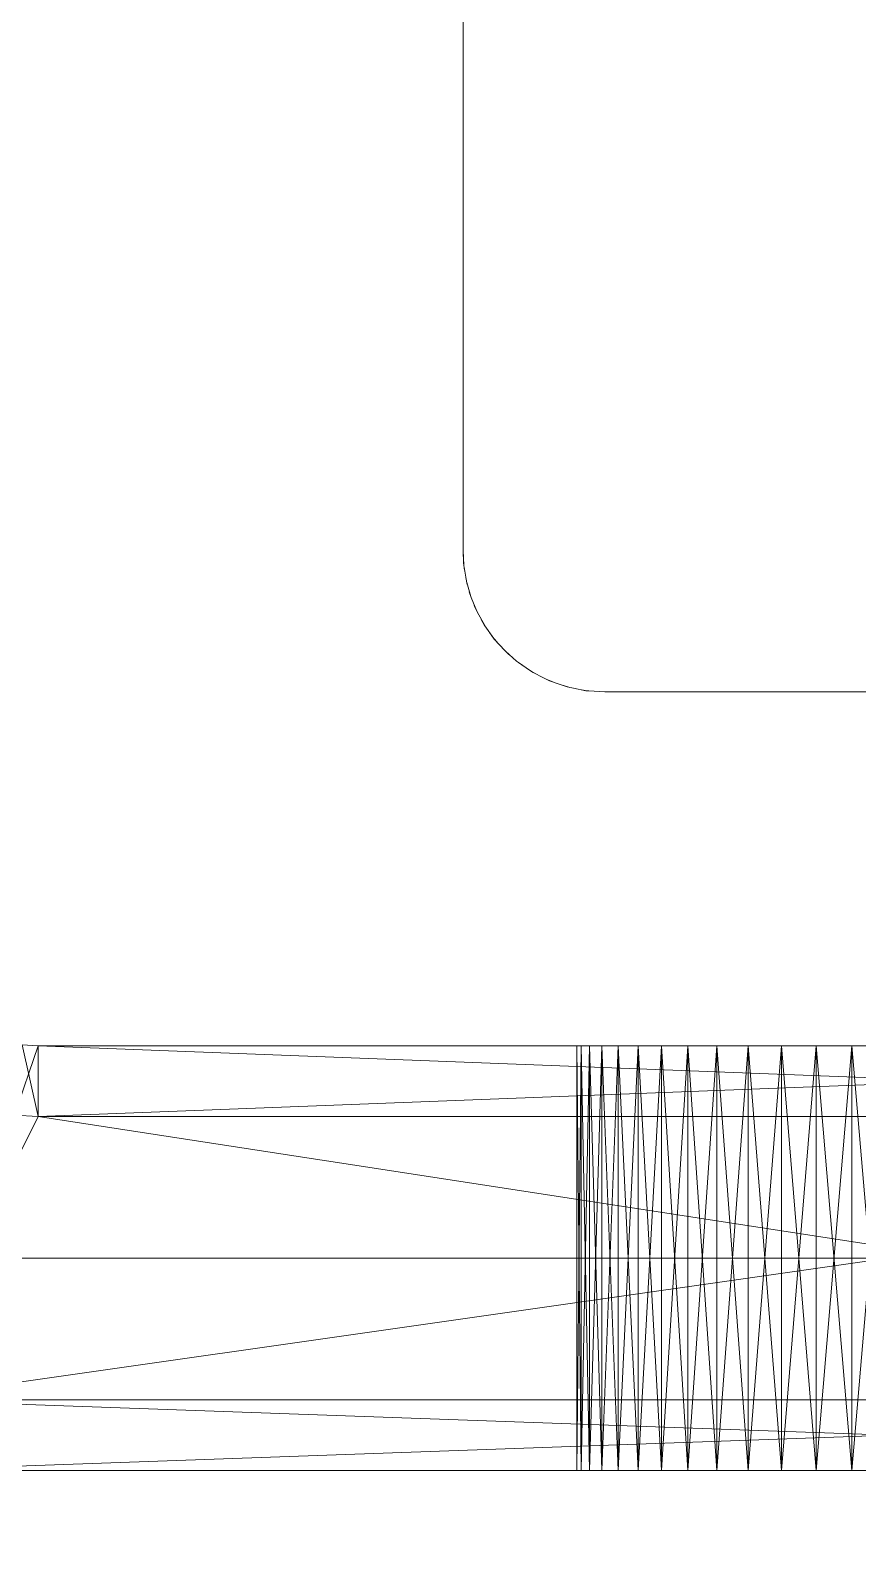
# Model space of a CAD drawing. Header units: millimetres. Extents: x 0 to 420, y 0 to 297.
# Drawn here: x 276.011 to 276.741, y 259.796 to 261.131 of the extents above; entities that cross this region are included whole.
import ezdxf

# ---------------------------------------------------------------- set-up
doc = ezdxf.new("R2010")
doc.units = ezdxf.units.MM
doc.layers.add('1', color=7, linetype='Continuous', true_color=0xffffff)
doc.layers.add('171', color=7, linetype='Continuous', true_color=0xffffff)
doc.dimstyles.get("Standard").update_dxf_attribs({"dimtxt": 0.18, "dimasz": 0.18, "dimexe": 0.18, "dimexo": 0.0625, "dimgap": 0.09, "dimtad": 0, "dimtih": 1, "dimtoh": 1, "dimdec": 4, "dimzin": 0, "dimdsep": 46, "dimtxsty": 'Standard', "dimcen": 0.09, "dimadec": 0, "dimazin": 0, "dimtfac": 1, "dimtdec": 4, "dimtofl": 0, "dimtmove": 0, "dimatfit": 3, "dimfxl": 1, "dimtolj": 1, "dimtzin": 0, "dimarcsym": 0})

msp = doc.modelspace()

# ---------------------------------------------------------------- linework, layer by layer
at = {"layer": '1', "color": 155, "linetype": 'Continuous', "lineweight": 18}
for p, q in [((276.394, 260.6545), (276.3933, 260.6609)), ((276.3965, 260.6419), (276.3951, 260.648)), ((276.4003, 260.6295), (276.3983, 260.6354)), ((276.4055, 260.6171), (276.4027, 260.6231)), ((276.4121, 260.6051), (276.4087, 260.6109)), ((276.4203, 260.5936), (276.4161, 260.5993)), ((276.4229, 260.5908), (276.4202, 260.5938)), ((276.4333, 260.58), (276.4298, 260.5831)), ((276.4452, 260.5704), (276.4408, 260.5735)), ((276.4581, 260.5623), (276.4531, 260.565)), ((276.4721, 260.5557), (276.4666, 260.558)), ((276.4869, 260.5509), (276.4813, 260.5525)), ((276.5023, 260.5479), (276.4973, 260.5488)), ((275.2678, 259.9219), (335.2844, 259.9219))]:
    msp.add_line(p, q, dxfattribs=at)
at = {"layer": '1', "color": 3, "linetype": 'Continuous', "lineweight": 18}
for p, q in [((275.9968, 260.1731), (276.0178, 260.2344)), ((276.0178, 260.2344), (275.9968, 260.1731)), ((276.0178, 260.2344), (276.0038, 260.2352)), ((276.0038, 260.2352), (276.0178, 260.2344)), ((276.0038, 260.2352), (276.0178, 260.2344)), ((276.0178, 260.2344), (276.0038, 260.2352)), ((276.0178, 260.2344), (276.0038, 260.2352)), ((276.0038, 260.2352), (276.0178, 260.1719)), ((276.0178, 260.1719), (276.0038, 260.2352)), ((276.0038, 260.2352), (276.0178, 260.2344)), ((276.0178, 260.2344), (276.7678, 260.2344)), ((277.6428, 260.2344), (276.0178, 260.2344)), ((276.0178, 260.2344), (276.7359, 260.2344)), ((276.7678, 260.2344), (276.0178, 260.2344)), ((276.0178, 260.2344), (276.7044, 260.2344)), ((276.7359, 260.2344), (276.0178, 260.2344)), ((276.0178, 260.2344), (276.6738, 260.2344)), ((276.7044, 260.2344), (276.0178, 260.2344)), ((276.0178, 260.2344), (276.6444, 260.2344)), ((276.6738, 260.2344), (276.0178, 260.2344)), ((276.0178, 260.2344), (276.6167, 260.2344)), ((276.6444, 260.2344), (276.0178, 260.2344)), ((276.0178, 260.2344), (276.5911, 260.2344)), ((276.6167, 260.2344), (276.0178, 260.2344)), ((276.0178, 260.2344), (276.5678, 260.2344)), ((276.5911, 260.2344), (276.0178, 260.2344)), ((276.0178, 260.2344), (276.5473, 260.2344)), ((276.5678, 260.2344), (276.0178, 260.2344)), ((276.0178, 260.2344), (276.5297, 260.2344)), ((276.5473, 260.2344), (276.0178, 260.2344)), ((276.0178, 260.2344), (276.5153, 260.2344)), ((276.5297, 260.2344), (276.0178, 260.2344)), ((276.0178, 260.2344), (276.5044, 260.2344)), ((276.5153, 260.2344), (276.0178, 260.2344)), ((276.0178, 260.2344), (276.497, 260.2344)), ((276.5044, 260.2344), (276.0178, 260.2344)), ((276.0178, 260.2344), (276.4933, 260.2344)), ((276.497, 260.2344), (276.0178, 260.2344)), ((276.0178, 260.2344), (276.4933, 260.2344)), ((276.4933, 260.2344), (276.0178, 260.2344)), ((276.0178, 260.2344), (276.7678, 260.2344)), ((276.7359, 260.2344), (276.0178, 260.2344)), ((276.0178, 260.2344), (276.7998, 260.2344)), ((276.7678, 260.2344), (276.0178, 260.2344)), ((276.0178, 260.2344), (276.5297, 260.2344)), ((276.5153, 260.2344), (276.0178, 260.2344)), ((276.0178, 260.2344), (276.5473, 260.2344)), ((276.5297, 260.2344), (276.0178, 260.2344)), ((276.0178, 260.2344), (276.5678, 260.2344)), ((276.5473, 260.2344), (276.0178, 260.2344)), ((276.0178, 260.2344), (276.5911, 260.2344)), ((276.5678, 260.2344), (276.0178, 260.2344)), ((276.0178, 260.2344), (276.6167, 260.2344)), ((276.5911, 260.2344), (276.0178, 260.2344)), ((276.0178, 260.2344), (276.6444, 260.2344)), ((276.6167, 260.2344), (276.0178, 260.2344)), ((276.0178, 260.2344), (276.6738, 260.2344)), ((276.6444, 260.2344), (276.0178, 260.2344)), ((276.0178, 260.2344), (276.7044, 260.2344)), ((276.6738, 260.2344), (276.0178, 260.2344)), ((276.0178, 260.2344), (276.7359, 260.2344)), ((276.7044, 260.2344), (276.0178, 260.2344)), ((276.0178, 260.2344), (276.4933, 260.2344)), ((276.4933, 260.2344), (276.0178, 260.2344)), ((276.0178, 260.2344), (276.497, 260.2344)), ((276.4933, 260.2344), (276.0178, 260.2344)), ((276.0178, 260.2344), (276.5044, 260.2344)), ((276.497, 260.2344), (276.0178, 260.2344)), ((276.0178, 260.2344), (276.5153, 260.2344)), ((276.5044, 260.2344), (276.0178, 260.2344)), ((276.0178, 260.2344), (277.6428, 260.2344)), ((276.7998, 260.2344), (276.0178, 260.2344)), ((276.0178, 260.2344), (276.0178, 260.1719)), ((276.0178, 260.2344), (277.6428, 260.1719)), ((276.0178, 260.1719), (276.0178, 260.2344)), ((277.6428, 260.1719), (276.0178, 260.2344)), ((276.0178, 260.2344), (277.6428, 260.2344)), ((276.0178, 260.1719), (277.6428, 260.2344)), ((276.0178, 260.2344), (276.0178, 260.1719)), ((277.6428, 260.2344), (276.0178, 260.2344)), ((277.6428, 260.2344), (276.0178, 260.1719)), ((276.0178, 260.1719), (276.0178, 260.2344)), ((276.4933, 260.2344), (276.497, 260.2344)), ((276.497, 260.2344), (276.4933, 260.2344)), ((276.4933, 259.8594), (276.497, 260.2344)), ((276.4933, 260.2344), (276.4933, 259.8594)), ((276.497, 260.2344), (276.4933, 260.2344)), ((276.497, 260.2344), (276.4933, 259.8594)), ((276.4933, 259.8594), (276.4933, 260.2344)), ((276.4933, 260.2344), (276.4933, 259.8594)), ((276.4933, 260.2344), (276.4933, 259.8594)), ((276.4933, 259.8594), (276.4933, 260.2344)), ((276.497, 259.8594), (276.4933, 260.2344)), ((276.4933, 260.2344), (276.497, 260.2344)), ((276.4933, 260.2344), (276.497, 259.8594)), ((276.4933, 259.8594), (276.4933, 260.2344)), ((276.497, 260.2344), (276.5044, 260.2344)), ((276.5044, 260.2344), (276.497, 260.2344)), ((276.497, 259.8594), (276.5044, 260.2344)), ((276.497, 260.2344), (276.497, 259.8594)), ((276.5044, 260.2344), (276.497, 260.2344)), ((276.5044, 260.2344), (276.497, 259.8594)), ((276.497, 259.8594), (276.497, 260.2344)), ((276.497, 260.2344), (276.497, 259.8594)), ((276.5044, 259.8594), (276.497, 260.2344)), ((276.497, 260.2344), (276.5044, 260.2344)), ((276.497, 260.2344), (276.5044, 259.8594)), ((276.497, 259.8594), (276.497, 260.2344)), ((276.5044, 260.2344), (276.5153, 260.2344)), ((276.5153, 260.2344), (276.5044, 260.2344)), ((276.5044, 259.8594), (276.5153, 260.2344)), ((276.5044, 260.2344), (276.5044, 259.8594)), ((276.5153, 260.2344), (276.5044, 260.2344)), ((276.5153, 260.2344), (276.5044, 259.8594)), ((276.5044, 259.8594), (276.5044, 260.2344)), ((276.5044, 260.2344), (276.5044, 259.8594)), ((276.5153, 259.8594), (276.5044, 260.2344)), ((276.5044, 260.2344), (276.5153, 260.2344)), ((276.5044, 260.2344), (276.5153, 259.8594)), ((276.5044, 259.8594), (276.5044, 260.2344)), ((276.5153, 260.2344), (276.5297, 260.2344)), ((276.5297, 260.2344), (276.5153, 260.2344)), ((276.5153, 259.8594), (276.5297, 260.2344)), ((276.5153, 260.2344), (276.5153, 259.8594)), ((276.5297, 260.2344), (276.5153, 260.2344)), ((276.5297, 260.2344), (276.5153, 259.8594)), ((276.5153, 259.8594), (276.5153, 260.2344)), ((276.5153, 260.2344), (276.5153, 259.8594)), ((276.5297, 259.8594), (276.5153, 260.2344)), ((276.5153, 260.2344), (276.5297, 260.2344)), ((276.5153, 260.2344), (276.5297, 259.8594)), ((276.5153, 259.8594), (276.5153, 260.2344)), ((276.5297, 260.2344), (276.5473, 260.2344)), ((276.5473, 260.2344), (276.5297, 260.2344)), ((276.5297, 259.8594), (276.5473, 260.2344)), ((276.5297, 260.2344), (276.5297, 259.8594)), ((276.5473, 260.2344), (276.5297, 260.2344)), ((276.5473, 260.2344), (276.5297, 259.8594)), ((276.5297, 259.8594), (276.5297, 260.2344)), ((276.5297, 260.2344), (276.5297, 259.8594)), ((276.5473, 259.8594), (276.5297, 260.2344)), ((276.5297, 260.2344), (276.5473, 260.2344)), ((276.5297, 260.2344), (276.5473, 259.8594)), ((276.5297, 259.8594), (276.5297, 260.2344)), ((276.5473, 260.2344), (276.5678, 260.2344)), ((276.5678, 260.2344), (276.5473, 260.2344)), ((276.5473, 259.8594), (276.5678, 260.2344)), ((276.5473, 260.2344), (276.5473, 259.8594)), ((276.5678, 260.2344), (276.5473, 260.2344)), ((276.5678, 260.2344), (276.5473, 259.8594)), ((276.5473, 259.8594), (276.5473, 260.2344)), ((276.5473, 260.2344), (276.5473, 259.8594)), ((276.5678, 259.8594), (276.5473, 260.2344)), ((276.5473, 260.2344), (276.5678, 260.2344)), ((276.5473, 260.2344), (276.5678, 259.8594)), ((276.5473, 259.8594), (276.5473, 260.2344)), ((276.5678, 260.2344), (276.5911, 260.2344)), ((276.5911, 260.2344), (276.5678, 260.2344)), ((276.5678, 259.8594), (276.5911, 260.2344)), ((276.5678, 260.2344), (276.5678, 259.8594)), ((276.5911, 260.2344), (276.5678, 260.2344)), ((276.5911, 260.2344), (276.5678, 259.8594)), ((276.5678, 259.8594), (276.5678, 260.2344)), ((276.5678, 260.2344), (276.5678, 259.8594)), ((276.5911, 259.8594), (276.5678, 260.2344)), ((276.5678, 260.2344), (276.5911, 260.2344)), ((276.5678, 260.2344), (276.5911, 259.8594)), ((276.5678, 259.8594), (276.5678, 260.2344)), ((276.5911, 260.2344), (276.6167, 260.2344)), ((276.6167, 260.2344), (276.5911, 260.2344)), ((276.5911, 259.8594), (276.6167, 260.2344)), ((276.5911, 260.2344), (276.5911, 259.8594)), ((276.6167, 260.2344), (276.5911, 260.2344)), ((276.6167, 260.2344), (276.5911, 259.8594)), ((276.5911, 259.8594), (276.5911, 260.2344)), ((276.5911, 260.2344), (276.5911, 259.8594)), ((276.6167, 259.8594), (276.5911, 260.2344)), ((276.5911, 260.2344), (276.6167, 260.2344)), ((276.5911, 260.2344), (276.6167, 259.8594)), ((276.5911, 259.8594), (276.5911, 260.2344)), ((276.6167, 260.2344), (276.6444, 260.2344)), ((276.6444, 260.2344), (276.6167, 260.2344)), ((276.6167, 259.8594), (276.6444, 260.2344)), ((276.6167, 260.2344), (276.6167, 259.8594)), ((276.6444, 260.2344), (276.6167, 260.2344)), ((276.6444, 260.2344), (276.6167, 259.8594)), ((276.6167, 259.8594), (276.6167, 260.2344)), ((276.6167, 260.2344), (276.6167, 259.8594)), ((276.6444, 259.8594), (276.6167, 260.2344)), ((276.6167, 260.2344), (276.6444, 260.2344)), ((276.6167, 260.2344), (276.6444, 259.8594)), ((276.6167, 259.8594), (276.6167, 260.2344)), ((276.6444, 260.2344), (276.6738, 260.2344)), ((276.6738, 260.2344), (276.6444, 260.2344)), ((276.6444, 259.8594), (276.6738, 260.2344)), ((276.6444, 260.2344), (276.6444, 259.8594)), ((276.6738, 260.2344), (276.6444, 260.2344)), ((276.6738, 260.2344), (276.6444, 259.8594)), ((276.6444, 259.8594), (276.6444, 260.2344)), ((276.6444, 260.2344), (276.6444, 259.8594)), ((276.6738, 259.8594), (276.6444, 260.2344)), ((276.6444, 260.2344), (276.6738, 260.2344)), ((276.6444, 260.2344), (276.6738, 259.8594)), ((276.6444, 259.8594), (276.6444, 260.2344)), ((276.6738, 260.2344), (276.7044, 260.2344)), ((276.7044, 260.2344), (276.6738, 260.2344)), ((276.6738, 259.8594), (276.7044, 260.2344)), ((276.6738, 260.2344), (276.6738, 259.8594)), ((276.7044, 260.2344), (276.6738, 260.2344)), ((276.7044, 260.2344), (276.6738, 259.8594)), ((276.6738, 259.8594), (276.6738, 260.2344)), ((276.6738, 260.2344), (276.6738, 259.8594)), ((276.7044, 259.8594), (276.6738, 260.2344)), ((276.6738, 260.2344), (276.7044, 260.2344)), ((276.6738, 260.2344), (276.7044, 259.8594)), ((276.6738, 259.8594), (276.6738, 260.2344)), ((276.7044, 260.2344), (276.7359, 260.2344)), ((276.7359, 260.2344), (276.7044, 260.2344)), ((276.7044, 259.8594), (276.7359, 260.2344)), ((276.7044, 260.2344), (276.7044, 259.8594)), ((276.7359, 260.2344), (276.7044, 260.2344)), ((276.7359, 260.2344), (276.7044, 259.8594)), ((276.7044, 259.8594), (276.7044, 260.2344)), ((276.7044, 260.2344), (276.7044, 259.8594)), ((276.7359, 259.8594), (276.7044, 260.2344)), ((276.7044, 260.2344), (276.7359, 260.2344)), ((276.7044, 260.2344), (276.7359, 259.8594)), ((276.7044, 259.8594), (276.7044, 260.2344)), ((276.7359, 260.2344), (276.7678, 260.2344)), ((276.7678, 260.2344), (276.7359, 260.2344)), ((276.7359, 259.8594), (276.7678, 260.2344)), ((276.7359, 260.2344), (276.7359, 259.8594)), ((276.7678, 260.2344), (276.7359, 260.2344)), ((276.7678, 260.2344), (276.7359, 259.8594)), ((276.7359, 259.8594), (276.7359, 260.2344)), ((276.7359, 260.2344), (276.7359, 259.8594)), ((276.7678, 259.8594), (276.7359, 260.2344)), ((276.7359, 260.2344), (276.7678, 260.2344)), ((276.7359, 260.2344), (276.7678, 259.8594)), ((276.7359, 259.8594), (276.7359, 260.2344)), ((276.0178, 260.1719), (275.8928, 259.9219)), ((275.8928, 259.9219), (276.0178, 260.1719)), ((275.8928, 259.9219), (276.0178, 260.1719)), ((275.8928, 259.9219), (277.6428, 260.1719)), ((276.0178, 260.1719), (275.8928, 259.9219)), ((277.6428, 260.1719), (275.8928, 259.9219)), ((276.0178, 260.1719), (275.9968, 260.1731)), ((275.9968, 260.1731), (276.0178, 260.1719)), ((275.9968, 260.1731), (276.0178, 260.1719)), ((276.0178, 260.1719), (275.9968, 260.1731)), ((277.6428, 260.1719), (276.0178, 260.1719)), ((276.0178, 260.1719), (277.6428, 260.1719)), ((277.6428, 259.9219), (276.0178, 260.1719)), ((276.0178, 260.1719), (277.6428, 260.1719)), ((276.0178, 260.1719), (277.6428, 259.9219)), ((277.6428, 260.1719), (276.0178, 260.1719)), ((277.6428, 259.9219), (275.8928, 259.9219)), ((275.8928, 259.9219), (277.6428, 259.9219)), ((275.8928, 259.9219), (277.6428, 259.8594)), ((277.6428, 259.8594), (275.8928, 259.9219)), ((275.8928, 259.9219), (277.6428, 259.9219)), ((275.8928, 259.8594), (277.6428, 259.9219)), ((277.6428, 259.9219), (275.8928, 259.9219)), ((277.6428, 259.9219), (275.8928, 259.8594)), ((276.5678, 259.8594), (273.1428, 259.8594)), ((276.5473, 259.8594), (273.1428, 259.8594)), ((273.1428, 259.8594), (276.5678, 259.8594)), ((276.5297, 259.8594), (273.1428, 259.8594)), ((273.1428, 259.8594), (276.5473, 259.8594)), ((276.5153, 259.8594), (273.1428, 259.8594)), ((273.1428, 259.8594), (276.5297, 259.8594)), ((276.5044, 259.8594), (273.1428, 259.8594)), ((273.1428, 259.8594), (276.5153, 259.8594)), ((273.1428, 259.8594), (276.497, 259.8594)), ((276.497, 259.8594), (273.1428, 259.8594)), ((273.1428, 259.8594), (276.5044, 259.8594)), ((273.1428, 259.8594), (276.5297, 259.8594)), ((276.5473, 259.8594), (273.1428, 259.8594)), ((273.1428, 259.8594), (276.5153, 259.8594)), ((276.5297, 259.8594), (273.1428, 259.8594)), ((276.5044, 259.8594), (273.1428, 259.8594)), ((273.1428, 259.8594), (276.5044, 259.8594)), ((276.5153, 259.8594), (273.1428, 259.8594)), ((273.1428, 259.8594), (276.5473, 259.8594)), ((276.497, 259.8594), (274.0556, 259.8594)), ((274.0556, 259.8594), (276.497, 259.8594)), ((276.497, 259.8594), (274.0556, 259.8594)), ((274.0556, 259.8594), (276.497, 259.8594)), ((276.5044, 259.8594), (274.0556, 259.8594)), ((274.0556, 259.8594), (276.5044, 259.8594)), ((276.497, 259.8594), (274.0928, 259.8594)), ((274.0928, 259.8594), (276.497, 259.8594)), ((276.497, 259.8594), (274.0928, 259.8594)), ((274.0928, 259.8594), (276.497, 259.8594)), ((276.497, 259.8594), (274.129, 259.8594)), ((274.129, 259.8594), (276.497, 259.8594)), ((276.497, 259.8594), (274.129, 259.8594)), ((274.129, 259.8594), (276.497, 259.8594)), ((276.497, 259.8594), (274.1637, 259.8594)), ((274.1637, 259.8594), (276.497, 259.8594)), ((276.497, 259.8594), (274.1637, 259.8594)), ((274.1637, 259.8594), (276.497, 259.8594)), ((276.497, 259.8594), (274.1964, 259.8594)), ((274.1964, 259.8594), (276.497, 259.8594)), ((276.497, 259.8594), (274.1964, 259.8594)), ((274.1964, 259.8594), (276.497, 259.8594)), ((276.497, 259.8594), (274.2267, 259.8594)), ((274.2267, 259.8594), (276.497, 259.8594)), ((276.497, 259.8594), (274.2267, 259.8594)), ((274.2267, 259.8594), (276.497, 259.8594)), ((276.497, 259.8594), (274.2542, 259.8594)), ((274.2542, 259.8594), (276.497, 259.8594)), ((276.497, 259.8594), (274.2542, 259.8594)), ((274.2542, 259.8594), (276.497, 259.8594)), ((274.2785, 259.8594), (276.497, 259.8594)), ((276.497, 259.8594), (274.2785, 259.8594)), ((276.497, 259.8594), (274.2785, 259.8594)), ((274.2785, 259.8594), (276.497, 259.8594)), ((276.497, 259.8594), (274.2993, 259.8594)), ((274.2993, 259.8594), (276.497, 259.8594)), ((276.497, 259.8594), (274.2993, 259.8594)), ((274.2993, 259.8594), (276.497, 259.8594)), ((276.497, 259.8594), (274.3163, 259.8594)), ((274.3163, 259.8594), (276.497, 259.8594)), ((276.497, 259.8594), (274.3163, 259.8594)), ((274.3163, 259.8594), (276.497, 259.8594)), ((276.497, 259.8594), (274.3292, 259.8594)), ((274.3292, 259.8594), (276.497, 259.8594)), ((276.497, 259.8594), (274.3292, 259.8594)), ((274.3292, 259.8594), (276.497, 259.8594)), ((276.497, 259.8594), (274.3379, 259.8594)), ((274.3379, 259.8594), (276.497, 259.8594)), ((276.497, 259.8594), (274.3379, 259.8594)), ((274.3379, 259.8594), (276.497, 259.8594)), ((276.497, 259.8594), (274.3423, 259.8594)), ((276.4933, 259.8594), (274.3423, 259.8594)), ((274.3423, 259.8594), (276.497, 259.8594)), ((274.3423, 259.8594), (276.4933, 259.8594)), ((276.4933, 259.8594), (274.3423, 259.8594)), ((276.4933, 259.8594), (274.3423, 259.8594)), ((274.3423, 259.8594), (276.4933, 259.8594)), ((276.497, 259.8594), (274.3423, 259.8594)), ((274.3423, 259.8594), (276.4933, 259.8594)), ((274.3423, 259.8594), (276.497, 259.8594)), ((277.6428, 259.8594), (275.8928, 259.8594)), ((276.7678, 259.8594), (275.8928, 259.8594)), ((275.8928, 259.8594), (277.6428, 259.8594)), ((276.7359, 259.8594), (275.8928, 259.8594)), ((275.8928, 259.8594), (276.7678, 259.8594)), ((276.7044, 259.8594), (275.8928, 259.8594)), ((275.8928, 259.8594), (276.7359, 259.8594)), ((276.6738, 259.8594), (275.8928, 259.8594)), ((275.8928, 259.8594), (276.7044, 259.8594)), ((276.6444, 259.8594), (275.8928, 259.8594)), ((275.8928, 259.8594), (276.6738, 259.8594)), ((276.6167, 259.8594), (275.8928, 259.8594)), ((275.8928, 259.8594), (276.6444, 259.8594)), ((276.5911, 259.8594), (275.8928, 259.8594)), ((275.8928, 259.8594), (276.6167, 259.8594)), ((275.8928, 259.8594), (276.5678, 259.8594)), ((276.5678, 259.8594), (275.8928, 259.8594)), ((275.8928, 259.8594), (276.5911, 259.8594)), ((275.8928, 259.8594), (276.5678, 259.8594)), ((276.5911, 259.8594), (275.8928, 259.8594)), ((275.8928, 259.8594), (276.5473, 259.8594)), ((276.5678, 259.8594), (275.8928, 259.8594)), ((276.5473, 259.8594), (275.8928, 259.8594)), ((275.8928, 259.8594), (276.7359, 259.8594)), ((276.7678, 259.8594), (275.8928, 259.8594)), ((275.8928, 259.8594), (276.7044, 259.8594)), ((276.7359, 259.8594), (275.8928, 259.8594)), ((275.8928, 259.8594), (276.6738, 259.8594)), ((276.7044, 259.8594), (275.8928, 259.8594)), ((275.8928, 259.8594), (276.6444, 259.8594)), ((276.6738, 259.8594), (275.8928, 259.8594)), ((275.8928, 259.8594), (276.6167, 259.8594)), ((276.6444, 259.8594), (275.8928, 259.8594)), ((275.8928, 259.8594), (276.5911, 259.8594)), ((276.6167, 259.8594), (275.8928, 259.8594)), ((275.8928, 259.8594), (277.6428, 259.8594)), ((277.6428, 259.8594), (275.8928, 259.8594)), ((275.8928, 259.8594), (276.7678, 259.8594)), ((276.4933, 259.8594), (276.497, 259.8594)), ((276.497, 259.8594), (276.4933, 259.8594)), ((276.497, 259.8594), (276.4933, 259.8594)), ((276.4933, 259.8594), (276.497, 259.8594)), ((276.497, 259.8594), (276.5044, 259.8594)), ((276.5044, 259.8594), (276.497, 259.8594)), ((276.5044, 259.8594), (276.497, 259.8594)), ((276.497, 259.8594), (276.5044, 259.8594)), ((276.5044, 259.8594), (276.5153, 259.8594)), ((276.5153, 259.8594), (276.5044, 259.8594)), ((276.5153, 259.8594), (276.5044, 259.8594)), ((276.5044, 259.8594), (276.5153, 259.8594)), ((276.5153, 259.8594), (276.5297, 259.8594)), ((276.5297, 259.8594), (276.5153, 259.8594)), ((276.5297, 259.8594), (276.5153, 259.8594)), ((276.5153, 259.8594), (276.5297, 259.8594)), ((276.5297, 259.8594), (276.5473, 259.8594)), ((276.5473, 259.8594), (276.5297, 259.8594)), ((276.5473, 259.8594), (276.5297, 259.8594)), ((276.5297, 259.8594), (276.5473, 259.8594)), ((276.5473, 259.8594), (276.5678, 259.8594)), ((276.5678, 259.8594), (276.5473, 259.8594)), ((276.5678, 259.8594), (276.5473, 259.8594)), ((276.5473, 259.8594), (276.5678, 259.8594)), ((276.5678, 259.8594), (276.5911, 259.8594)), ((276.5911, 259.8594), (276.5678, 259.8594)), ((276.5911, 259.8594), (276.5678, 259.8594)), ((276.5678, 259.8594), (276.5911, 259.8594)), ((276.5911, 259.8594), (276.6167, 259.8594)), ((276.6167, 259.8594), (276.5911, 259.8594)), ((276.6167, 259.8594), (276.5911, 259.8594)), ((276.5911, 259.8594), (276.6167, 259.8594)), ((276.6167, 259.8594), (276.6444, 259.8594)), ((276.6444, 259.8594), (276.6167, 259.8594)), ((276.6444, 259.8594), (276.6167, 259.8594)), ((276.6167, 259.8594), (276.6444, 259.8594)), ((276.6444, 259.8594), (276.6738, 259.8594)), ((276.6738, 259.8594), (276.6444, 259.8594)), ((276.6738, 259.8594), (276.6444, 259.8594)), ((276.6444, 259.8594), (276.6738, 259.8594)), ((276.6738, 259.8594), (276.7044, 259.8594)), ((276.7044, 259.8594), (276.6738, 259.8594)), ((276.7044, 259.8594), (276.6738, 259.8594)), ((276.6738, 259.8594), (276.7044, 259.8594)), ((276.7044, 259.8594), (276.7359, 259.8594)), ((276.7359, 259.8594), (276.7044, 259.8594)), ((276.7359, 259.8594), (276.7044, 259.8594)), ((276.7044, 259.8594), (276.7359, 259.8594)), ((276.7359, 259.8594), (276.7678, 259.8594)), ((276.7678, 259.8594), (276.7359, 259.8594)), ((276.7678, 259.8594), (276.7359, 259.8594)), ((276.7359, 259.8594), (276.7678, 259.8594))]:
    msp.add_line(p, q, dxfattribs=at)
at = {"layer": '1', "color": 155, "linetype": 'Continuous', "lineweight": 13}
msp.add_line((275.2678, 259.9219), (337.7678, 259.9219), dxfattribs=at)
at = {"layer": '1', "color": 155, "linetype": 'Continuous', "lineweight": 18}
for points in [[(276.3933, 260.6609), (276.3928, 260.6719), (276.3928, 262.6719), (276.393, 262.6783), (276.393, 262.6783)], [(276.3936, 260.6586), (276.3928, 260.6719)], [(276.3958, 260.6448), (276.3937, 260.6571)], [(276.3997, 260.6313), (276.3961, 260.6435)], [(276.405, 260.6181), (276.4, 260.6302)], [(276.4119, 260.6056), (276.4053, 260.6175)], [(276.4199, 260.5942), (276.4121, 260.6053)], [(276.4302, 260.5828), (276.4295, 260.5835), (276.4203, 260.5936)], [(276.4416, 260.5728), (276.44, 260.5742), (276.4302, 260.5828)], [(276.4546, 260.5641), (276.4514, 260.5662), (276.4416, 260.5728)], [(276.469, 260.5568), (276.4637, 260.5595), (276.4546, 260.5641)], [(276.4845, 260.5514), (276.4766, 260.5541), (276.469, 260.5568)], [(276.501, 260.548), (276.4901, 260.5503), (276.4845, 260.5514)], [(280.5838, 260.5468), (280.5803, 260.5469), (280.5765, 260.5469), (280.5648, 260.5469), (280.5455, 260.5469), (280.5187, 260.5469), (280.4845, 260.5469), (280.4432, 260.5469), (280.395, 260.5469), (280.3402, 260.5469), (280.2793, 260.5469), (280.2125, 260.5469), (280.1404, 260.5469), (280.0634, 260.5469), (279.982, 260.5469), (276.5178, 260.5469), (276.5039, 260.5478), (276.501, 260.548)], [(275.9415, 260.0477), (275.9416, 260.0476), (275.9554, 260.0469), (276.2294, 260.0469), (279.982, 260.0469)]]:
    msp.add_lwpolyline(points, dxfattribs=at)

# ---------------------------------------------------------------- leaders
at = {"layer": '171', "color": 156, "linetype": 'Continuous', "lineweight": 13}
msp.add_leader([(279.0951, 262.5199), (266.6512, 258.5336)], dimstyle='Standard', override={"dimasz": 0.3}, dxfattribs=at)

doc.saveas('drawing.dxf')
